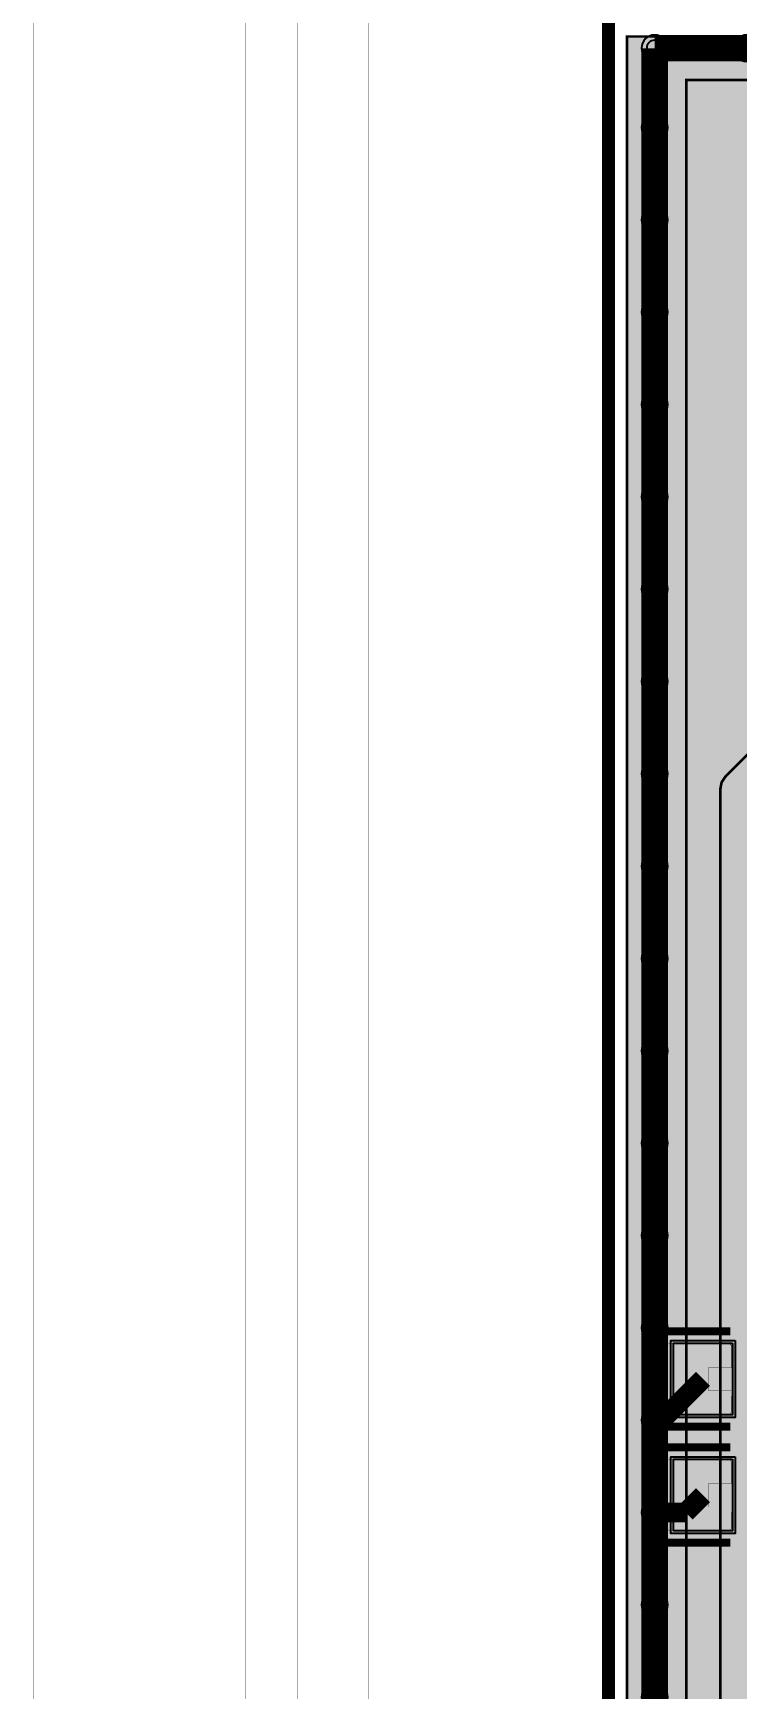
# Model space of a CAD drawing. Header units: millimetres. Extents: x -61 to 56, y -72 to 70.
# Drawn here: x -61.08 to -47.53, y 20.34 to 52.22 of the extents above; entities that cross this region are included whole.
import ezdxf

# ---------------------------------------------------------------- set-up
doc = ezdxf.new("R2010")
doc.units = ezdxf.units.MM
doc.header["$MEASUREMENT"] = 0
for name, color, linetype, true_color in [('02GND', 7, 'Continuous', 0x999966), ('03POWER', 7, 'Continuous', 0x008000), ('Board-Outline-Layer', 7, 'Continuous', 0xff00ff), ('Bottom-Layer', 7, 'Continuous', 0x0000ff), ('Hole-Layer', 7, 'Continuous', 0x222222), ('Multi-Layer', 7, 'Continuous', 0xc0c0c0), ('Top-Layer', 7, 'Continuous', 0xff0000), ('Top-Paste-Mask-Layer', 7, 'Continuous', 0x808080), ('Top-Silkscreen-Layer', 7, 'Continuous', 0xffcc00), ('Top-Solder-Mask-Layer', 7, 'Continuous', 0x800080)]:
    doc.layers.add(name, color=color, linetype=linetype, true_color=true_color)

msp = doc.modelspace()

# ---------------------------------------------------------------- hatches: boundary and pattern name
at = {"layer": '02GND'}
msp.add_hatch(color=256, dxfattribs=at).paths.add_polyline_path([(-49.642, 52.153), (49.642, 52.153), (49.642, -62.142), (-49.642, -62.142)])
at = {"layer": '03POWER'}
for points in [[(48.499, -56.042), (48.581, -56.348), (48.806, -56.572), (49.112, -56.654), (49.418, -56.571), (49.642, -56.346), (49.642, -62.142), (44.192, -62.142), (44.393, -61.957), (44.493, -61.703), (44.472, -61.43), (45.189, -61.704), (45.95, -61.804), (46.713, -61.727), (47.438, -61.475), (48.085, -61.064), (48.62, -60.514), (49.014, -59.855), (49.245, -59.123), (49.302, -58.358), (49.18, -57.601), (48.887, -56.892), (48.438, -56.269), (47.858, -55.767), (47.177, -55.412), (46.434, -55.224), (45.666, -55.212), (44.917, -55.378), (44.226, -55.712), (43.631, -56.196), (43.164, -56.805), (42.849, -57.504), (42.704, -58.258), (42.737, -59.024), (42.946, -59.763), (43.32, -60.433), (43.838, -60.999), (-43.362, -60.999), (-43.621, -61.056), (-43.831, -61.218), (-43.953, -61.453), (-43.964, -61.718), (-43.863, -61.963), (-43.667, -62.142), (-49.642, -62.142), (-49.642, -56.582), (-49.433, -56.797), (-49.148, -56.888), (-48.853, -56.832), (-49.162, -57.541), (-49.298, -58.303), (-49.253, -59.075), (-49.03, -59.816), (-48.641, -60.484), (-48.107, -61.044), (-47.458, -61.464), (-46.728, -61.722), (-45.959, -61.803), (-45.192, -61.703), (-44.469, -61.428), (-43.83, -60.992), (-43.31, -60.419), (-42.937, -59.741), (-42.732, -58.995), (-42.707, -58.222), (-42.861, -57.464), (-43.188, -56.763), (-43.668, -56.157), (-44.277, -55.679), (-44.979, -55.356), (-45.738, -55.205), (-46.511, -55.234), (-47.256, -55.443), (-47.932, -55.818), (-48.502, -56.341), (-48.5, -56.309), (-48.499, -56.277), (-48.499, 51.315), (-19.403, 51.315), (-19.629, 51.144), (-19.755, 50.889), (-19.751, 50.604), (-19.619, 50.352), (-19.388, 50.187), (-19.658, 49.977), (-19.773, 49.655), (-19.698, 49.322), (-19.455, 49.081), (-19.684, 48.858), (-19.769, 48.551), (-19.689, 48.242), (-19.463, 48.016), (-19.155, 47.934), (-18.847, 48.018), (-18.624, 48.246), (-18.545, 48.556), (-18.633, 48.863), (-18.864, 49.083), (-18.625, 49.324), (-18.551, 49.655), (-18.665, 49.975), (-18.931, 50.185), (-18.698, 50.349), (-18.565, 50.601), (-18.56, 50.887), (-18.685, 51.143), (-18.912, 51.315), (48.426, 51.315), (48.499, 51.242)], [(-46.283, 39.221), (-46.42, 39.193), (-46.536, 39.116), (-47.743, 37.909), (-47.821, 37.792), (-47.848, 37.655), (-47.848, -24.451), (-47.821, -24.588), (-47.743, -24.704), (-46.326, -26.121), (-46.21, -26.198), (-46.073, -26.226), (-40.603, -26.226), (-40.466, -26.198), (-40.35, -26.121), (-38.908, -24.678), (-38.83, -24.562), (-38.803, -24.425), (-38.803, 15.502), (-38.492, 15.394), (-38.17, 15.462), (-37.93, 15.687), (-37.841, 16.004), (-37.93, 16.322), (-38.17, 16.547), (-38.492, 16.615), (-38.803, 16.507), (-38.803, 28.716), (-36.173, 31.345), (-36.013, 31.073), (-35.739, 30.917), (-35.424, 30.918), (-35.151, 31.076), (-34.993, 31.349), (-34.992, 31.665), (-35.148, 31.939), (-35.42, 32.099), (-33.88, 33.638), (-33.802, 33.755), (-33.775, 33.892), (-33.775, 38.431), (-33.802, 38.568), (-33.88, 38.684), (-34.114, 38.918), (-33.866, 39.163), (-33.791, 39.504), (-33.915, 39.83), (-34.197, 40.035), (-34.545, 40.053), (-34.847, 39.878), (-35.004, 39.567), (-34.966, 39.221), (-38.918, 39.221), (-38.872, 39.515), (-38.972, 39.797), (-39.193, 39.998), (-39.482, 40.07), (-39.771, 39.998), (-39.992, 39.797), (-40.091, 39.515), (-40.046, 39.221), (-43.998, 39.221), (-43.952, 39.515), (-44.052, 39.797), (-44.273, 39.998), (-44.562, 40.07), (-44.851, 39.998), (-45.072, 39.797), (-45.171, 39.515), (-45.126, 39.221)]]:
    msp.add_hatch(color=256, dxfattribs=at).paths.add_polyline_path(points)
at = {"layer": 'Bottom-Layer'}
msp.add_hatch(color=256, dxfattribs=at).paths.add_polyline_path([(-49.642, -62.142), (-49.642, 52.153), (49.642, 52.153), (49.642, -62.142)])
at = {"layer": 'Top-Layer'}
for points in [[(-49.642, -62.142), (-49.642, 52.153), (49.642, 52.153), (49.642, -62.142)], [(-47.614, 26.992), (-47.614, 25.615), (-48.746, 25.615), (-48.746, 26.992)], [(-47.614, 24.757), (-47.614, 23.38), (-48.746, 23.38), (-48.746, 24.757)]]:
    msp.add_hatch(color=256, dxfattribs=at).paths.add_polyline_path(points)
at = {"layer": 'Top-Paste-Mask-Layer'}
for points in [[(-47.63, 26.943), (-47.63, 26.523), (-48.075, 26.523), (-48.075, 26.073), (-47.635, 26.073), (-47.63, 25.663), (-47.68, 25.613), (-48.83, 25.613), (-48.88, 25.663), (-48.88, 26.943), (-48.83, 26.993), (-47.68, 26.993)], [(-47.63, 26.943), (-47.63, 26.523), (-48.075, 26.523), (-48.075, 26.073), (-47.635, 26.073), (-47.63, 25.663), (-47.68, 25.613), (-48.83, 25.613), (-48.88, 25.663), (-48.88, 26.943), (-48.83, 26.993), (-47.68, 26.993)], [(-47.63, 24.708), (-47.63, 24.288), (-48.075, 24.288), (-48.075, 23.838), (-47.635, 23.838), (-47.63, 23.428), (-47.68, 23.378), (-48.83, 23.378), (-48.88, 23.428), (-48.88, 24.708), (-48.83, 24.758), (-47.68, 24.758)], [(-47.63, 24.708), (-47.63, 24.288), (-48.075, 24.288), (-48.075, 23.838), (-47.635, 23.838), (-47.63, 23.428), (-47.68, 23.378), (-48.83, 23.378), (-48.88, 23.428), (-48.88, 24.708), (-48.83, 24.758), (-47.68, 24.758)]]:
    msp.add_hatch(color=256, dxfattribs=at).paths.add_polyline_path(points)
at = {"layer": 'Top-Solder-Mask-Layer'}
for points in [[(-47.563, 27.042), (-47.563, 25.564), (-48.797, 25.564), (-48.797, 27.042)], [(-47.563, 24.807), (-47.563, 23.329), (-48.797, 23.329), (-48.797, 24.807)]]:
    msp.add_hatch(color=256, dxfattribs=at).paths.add_polyline_path(points)

# ---------------------------------------------------------------- linework, layer by layer
at = {"layer": '02GND'}
for points, const_width in [([(-55.987, -65.689), (-55.987, 65.092), (56.11, 65.092), (56.11, -65.689)], 0.00508), ([(-49.642, 52.153), (49.642, 52.153), (49.642, -62.142), (-49.642, -62.142)], 0.0508)]:
    msp.add_lwpolyline(points, close=True, dxfattribs=dict(at, const_width=const_width))
at = {"layer": '03POWER', "const_width": 0.00508}
msp.add_lwpolyline([(-61.075, -68.281), (-61.075, 70.393), (53.654, 70.393), (53.654, -68.281)], close=True, dxfattribs=at)
at = {"layer": '03POWER'}
for points, const_width in [([(-49.111, 51.927), (-49.111, 50.403)], 0.508), ([(-47.333, 51.927), (-49.111, 51.927)], 0.508), ([(-45.555, 51.927), (-47.333, 51.927)], 0.508), ([(-48.499, -56.277), (-48.499, 51.315), (-19.403, 51.315)], 0.0508), ([(-49.111, 50.403), (-49.111, 48.625)], 0.508), ([(-49.111, 48.625), (-49.111, 46.847)], 0.508), ([(-49.111, 46.847), (-49.111, 45.069)], 0.508), ([(-49.111, 45.069), (-49.111, 43.291)], 0.508), ([(-49.111, 43.291), (-49.111, 41.513)], 0.508), ([(-49.111, 41.513), (-49.111, 39.735)], 0.508), ([(-49.111, 39.735), (-49.111, 37.957)], 0.508), ([(-46.536, 39.116), (-47.743, 37.909), (-47.821, 37.792), (-47.848, 37.655), (-47.848, -24.451)], 0.0508), ([(-49.111, 37.957), (-49.111, 36.179)], 0.508), ([(-49.111, 36.179), (-49.111, 34.401)], 0.508), ([(-49.111, 34.401), (-49.111, 32.623)], 0.508), ([(-49.111, 32.623), (-49.111, 30.845)], 0.508), ([(-49.111, 30.845), (-49.111, 29.067)], 0.508), ([(-49.111, 29.067), (-49.111, 27.289)], 0.508), ([(-49.111, 27.289), (-49.111, 25.511)], 0.508), ([(-49.111, 25.511), (-49.111, 23.733)], 0.508), ([(-49.111, 23.733), (-49.111, 21.955)], 0.508), ([(-49.111, 21.955), (-49.111, 20.177)], 0.508), ([(-49.111, 20.177), (-49.111, 18.399)], 0.508)]:
    msp.add_lwpolyline(points, dxfattribs=dict(at, const_width=const_width))
at = {"layer": 'Board-Outline-Layer', "const_width": 0.254}
msp.add_lwpolyline([(-50, -62.5), (-50, 62.5), (50, 62.5), (50, -62.5)], close=True, dxfattribs=at)
at = {"layer": 'Bottom-Layer'}
for points, const_width in [([(-54.628, -65.079), (-54.628, 58.07), (53.522, 58.07), (53.522, -65.079)], 0.00508), ([(-49.642, -62.142), (-49.642, 52.153), (49.642, 52.153), (49.642, -62.142)], 0.0508)]:
    msp.add_lwpolyline(points, close=True, dxfattribs=dict(at, const_width=const_width))
at = {"layer": 'Hole-Layer'}
for points in [[(-49.264, 51.927, 1), (-48.959, 51.927, 1)], [(-49.264, 50.403, 1), (-48.959, 50.403, 1)], [(-49.264, 48.625, 1), (-48.959, 48.625, 1)], [(-49.264, 46.847, 1), (-48.959, 46.847, 1)], [(-49.264, 45.069, 1), (-48.959, 45.069, 1)], [(-49.264, 43.291, 1), (-48.959, 43.291, 1)], [(-49.264, 41.513, 1), (-48.959, 41.513, 1)], [(-49.264, 39.735, 1), (-48.959, 39.735, 1)], [(-49.264, 37.957, 1), (-48.959, 37.957, 1)], [(-49.264, 36.179, 1), (-48.959, 36.179, 1)], [(-49.264, 34.401, 1), (-48.959, 34.401, 1)], [(-49.264, 32.623, 1), (-48.959, 32.623, 1)], [(-49.264, 30.845, 1), (-48.959, 30.845, 1)], [(-49.264, 29.067, 1), (-48.959, 29.067, 1)], [(-49.264, 27.289, 1), (-48.959, 27.289, 1)], [(-49.264, 25.511, 1), (-48.959, 25.511, 1)], [(-49.264, 23.733, 1), (-48.959, 23.733, 1)], [(-49.264, 21.955, 1), (-48.959, 21.955, 1)]]:
    msp.add_lwpolyline(points, format="xyb", close=True, dxfattribs=at)
at = {"layer": 'Multi-Layer'}
for points in [[(-49.365, 51.927, 1), (-48.857, 51.927, 1)], [(-47.587, 51.927, 1), (-47.079, 51.927, 1)], [(-49.365, 50.403, 1), (-48.857, 50.403, 1)], [(-49.365, 48.625, 1), (-48.857, 48.625, 1)], [(-49.365, 46.847, 1), (-48.857, 46.847, 1)], [(-49.365, 45.069, 1), (-48.857, 45.069, 1)], [(-49.365, 43.291, 1), (-48.857, 43.291, 1)], [(-49.365, 41.513, 1), (-48.857, 41.513, 1)], [(-49.365, 39.735, 1), (-48.857, 39.735, 1)], [(-49.365, 37.957, 1), (-48.857, 37.957, 1)], [(-49.365, 36.179, 1), (-48.857, 36.179, 1)], [(-49.365, 34.401, 1), (-48.857, 34.401, 1)], [(-49.365, 32.623, 1), (-48.857, 32.623, 1)], [(-49.365, 30.845, 1), (-48.857, 30.845, 1)], [(-49.365, 29.067, 1), (-48.857, 29.067, 1)], [(-49.365, 27.289, 1), (-48.857, 27.289, 1)], [(-49.365, 25.511, 1), (-48.857, 25.511, 1)], [(-49.365, 23.733, 1), (-48.857, 23.733, 1)], [(-49.365, 21.955, 1), (-48.857, 21.955, 1)], [(-49.365, 20.177, 1), (-48.857, 20.177, 1)]]:
    msp.add_lwpolyline(points, format="xyb", close=True, dxfattribs=at)
at = {"layer": 'Top-Layer'}
for points, const_width in [([(-56.996, -72.447), (-56.996, 55.439), (53.522, 55.439), (53.522, -72.447)], 0.00508), ([(-49.642, -62.142), (-49.642, 52.153), (49.642, 52.153), (49.642, -62.142)], 0.0508)]:
    msp.add_lwpolyline(points, close=True, dxfattribs=dict(at, const_width=const_width))
for points in [[(-47.614, 26.992), (-47.614, 25.615), (-48.746, 25.615), (-48.746, 26.992)], [(-47.614, 24.757), (-47.614, 23.38), (-48.746, 23.38), (-48.746, 24.757)]]:
    msp.add_lwpolyline(points, close=True, dxfattribs=at)
at = {"layer": 'Top-Layer', "const_width": 0.381}
for points in [[(-48.18, 26.303), (-48.972, 25.511)], [(-48.972, 25.511), (-49.111, 25.511)], [(-48.18, 24.068), (-48.515, 23.733)], [(-48.515, 23.733), (-49.111, 23.733)]]:
    msp.add_lwpolyline(points, dxfattribs=at)
at = {"layer": 'Top-Paste-Mask-Layer', "const_width": 0.00508}
for points in [[(-47.63, 26.943), (-47.63, 26.523), (-48.075, 26.523), (-48.075, 26.073), (-47.635, 26.073), (-47.63, 25.663), (-47.68, 25.613), (-48.83, 25.613), (-48.88, 25.663), (-48.88, 26.943), (-48.83, 26.993), (-47.68, 26.993)], [(-47.63, 26.943), (-47.63, 26.523), (-48.075, 26.523), (-48.075, 26.073), (-47.635, 26.073), (-47.63, 25.663), (-47.68, 25.613), (-48.83, 25.613), (-48.88, 25.663), (-48.88, 26.943), (-48.83, 26.993), (-47.68, 26.993)], [(-47.63, 24.708), (-47.63, 24.288), (-48.075, 24.288), (-48.075, 23.838), (-47.635, 23.838), (-47.63, 23.428), (-47.68, 23.378), (-48.83, 23.378), (-48.88, 23.428), (-48.88, 24.708), (-48.83, 24.758), (-47.68, 24.758)], [(-47.63, 24.708), (-47.63, 24.288), (-48.075, 24.288), (-48.075, 23.838), (-47.635, 23.838), (-47.63, 23.428), (-47.68, 23.378), (-48.83, 23.378), (-48.88, 23.428), (-48.88, 24.708), (-48.83, 24.758), (-47.68, 24.758)]]:
    msp.add_lwpolyline(points, close=True, dxfattribs=at)
at = {"layer": 'Top-Silkscreen-Layer', "const_width": 0.152}
for points in [[(-47.656, 27.22), (-48.941, 27.22)], [(-48.941, 27.22), (-48.941, 25.386)], [(-47.656, 27.22), (-48.941, 27.22)], [(-48.941, 27.22), (-48.941, 25.386)], [(-48.941, 25.386), (-47.656, 25.386)], [(-48.941, 25.386), (-47.656, 25.386)], [(-47.656, 24.985), (-48.941, 24.985)], [(-48.941, 24.985), (-48.941, 23.151)], [(-47.656, 24.985), (-48.941, 24.985)], [(-48.941, 24.985), (-48.941, 23.151)], [(-48.941, 23.151), (-47.656, 23.151)], [(-48.941, 23.151), (-47.656, 23.151)]]:
    msp.add_lwpolyline(points, dxfattribs=at)
at = {"layer": 'Top-Solder-Mask-Layer'}
for points in [[(-47.563, 27.042), (-47.563, 25.564), (-48.797, 25.564), (-48.797, 27.042)], [(-47.563, 24.807), (-47.563, 23.329), (-48.797, 23.329), (-48.797, 24.807)]]:
    msp.add_lwpolyline(points, close=True, dxfattribs=at)

doc.saveas('drawing.dxf')
